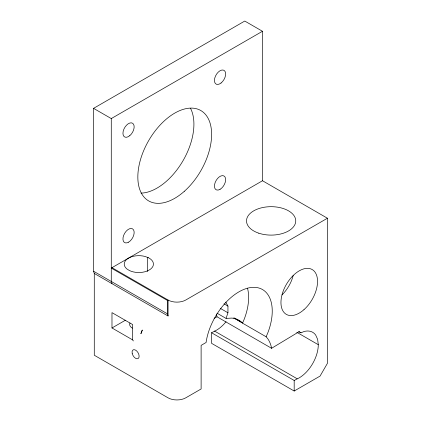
<?xml version="1.0" encoding="UTF-8"?>
<svg xmlns="http://www.w3.org/2000/svg" width="421" height="421" viewBox="0 0 421 421"><rect width="100%" height="100%" fill="white"/><g stroke="black" fill="none" stroke-linecap="round" stroke-linejoin="round"><path stroke-width="0.63" d="M94.278 273.445L94.278 355.235L168.063 397.834A12.519 7.231 0 0 0 185.772 397.834L201.117 388.972L201.117 345.367L206.111 342.489L206.274 341.199A47.163 27.228 -60 0 1 250.848 287.522A47.163 27.228 -60 0 1 267.777 332.953L266.146 336.789L267.777 338.747A47.173 27.233 -60 0 1 271.513 347.835L271.582 348.288L299.099 331.701L300.983 332.822L304.067 331.506A27.128 15.661 -60 0 1 315.713 335.105L317.634 339.342L318.287 344.694A27.128 15.661 -60 0 1 299.099 377.921L294.184 380.463L211.547 332.753L211.547 343.315L294.184 391.025L320.055 376.09L327.433 363.312L327.427 218.231L262.499 180.746L262.478 31.275L244.769 21.05L93.567 108.355L93.567 271.25L94.278 273.445L168.1 316.018L167.39 313.798L167.374 300.415L111.26 268.093L262.499 180.746M262.478 31.275L111.276 118.575L111.276 281.475L111.986 283.696M217.152 313.271L226.045 318.408L227.945 312.771L227.945 306.099L225.751 302.104M266.146 336.789L242.538 323.16L244.164 319.323A47.163 27.228 -60 0 0 247.501 288.175M133.383 340.952L132.647 339.9L132.641 324.565L111.981 312.635L111.986 327.97L125.442 320.202M327.427 218.231L185.761 300.02A12.525 7.225 0 0 1 168.053 300.026L167.374 300.415M214.142 318.408L216.983 316.766L271.582 348.288M211.547 332.753L216.462 330.211A27.128 15.661 -60 0 0 226.056 321.707M226.045 318.408L231.96 318.071L234.886 318.576A47.168 27.233 -60 0 1 242.264 322.833L242.538 323.16M93.567 108.355L111.276 118.575M298.721 331.511L300.983 332.822M296.779 332.28L318.287 344.694M223.972 303.804L227.945 306.099M220.567 308.509L227.945 312.771M233.813 317.955L242.264 322.833L234.013 317.923M214.5 331.048L297.137 378.758M167.39 313.798L93.567 271.25M111.986 327.97L132.647 339.9M111.981 267.677L168.053 300.031L168.058 315.892M216.983 316.766L216.915 316.313A47.173 27.233 -60 0 0 216.352 314.029M147.524 257.378L147.529 271.54M294.184 380.463L294.184 391.025M132.352 328.143A9.183 5.299 0 0 1 129.973 323.018M293.184 275.587A25.876 14.94 -60 0 1 282.038 294.895M190.55 108.371A52.172 30.123 -60 0 1 182.861 160.98A52.172 30.123 -60 0 1 141.003 193.118M142.261 330.122L140.935 333.621L142.261 330.122M148.255 257.647L145.04 256.463A14.609 8.431 0 0 0 127.668 258.668A14.609 8.431 0 0 0 126.847 268.919L129.421 270.545A14.609 8.431 0 0 0 150.002 269.524A14.609 8.431 0 0 0 148.255 257.647M303.983 309.635A25.876 14.94 -60 0 0 312.187 269.551A25.876 14.94 -60 0 0 281.575 296.694A25.876 14.94 -60 0 0 303.983 309.635M132.178 353.314A5.01 2.889 60 0 0 138.104 358.566A5.01 2.889 60 0 0 136.515 350.809A5.01 2.889 60 0 0 132.178 353.314M258.815 233.202A24.623 14.214 0 0 0 295.752 220.883A24.623 14.214 0 0 0 258.815 208.584A24.623 14.214 0 0 0 258.815 233.202M184.277 191.355A52.172 30.123 -60 0 0 200.812 110.539A52.172 30.123 -60 0 0 139.093 165.269A52.172 30.123 -60 0 0 184.277 191.355M128.552 242.18A7.931 4.578 -60 0 0 133.41 229.666A7.931 4.578 -60 0 0 123.695 235.276A7.931 4.578 -60 0 0 128.552 242.18M221.067 82.995A7.931 4.578 -60 0 0 224.309 70.554A7.931 4.578 -60 0 0 214.757 78.117A7.931 4.578 -60 0 0 221.067 82.995M129.784 135.667A7.931 4.578 -60 0 0 132.673 123.29A7.931 4.578 -60 0 0 123.2 131.226A7.931 4.578 -60 0 0 129.784 135.667M220.046 189.339A7.931 4.578 -60 0 0 224.903 176.825A7.931 4.578 -60 0 0 215.189 182.435A7.931 4.578 -60 0 0 220.046 189.339"/></g></svg>
